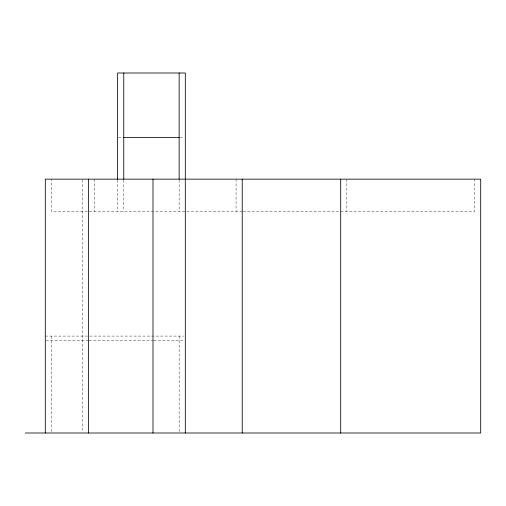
<?xml version="1.0" encoding="UTF-8"?>
<svg xmlns="http://www.w3.org/2000/svg" width="506" height="506" viewBox="0 0 506 506"><rect width="100%" height="100%" fill="white"/><g stroke="black" fill="none" stroke-linecap="round" stroke-linejoin="round"><path stroke-width="0.38" stroke-dasharray="2.53 1.9" d="M118.379 137.613L122.996 137.613M179.921 137.613L183.767 137.613M242.368 211.457L51.454 211.457L51.454 179.149M243.146 211.457L474.546 211.457L474.546 179.149M45.3 336.079L183.767 336.079M46.071 340.696L88.499 340.696M89.17 340.696L153.141 340.696M153.786 340.696L183.767 340.696M346.85 179.149L346.85 211.457M236.074 179.149L236.074 211.457M179.149 180.035L179.149 211.457M179.149 336.079L179.149 432.219M123.768 180.035L123.768 211.457M117.613 179.991L117.613 211.457M94.533 179.149L94.533 211.457M82.225 179.94L82.225 432.219M51.454 336.079L51.454 432.219"/><path stroke-width="0.76" d="M123.768 137.613L179.149 137.613M25.3 433.003L480.7 433.003L480.7 179.149L45.3 179.149L45.3 433.003M340.696 179.149L340.696 433.003M242.229 179.149L242.229 433.003M185.304 433.003L185.304 72.997L117.613 72.997L117.613 179.25M179.149 72.997L179.149 179.25M152.995 179.149L152.995 433.003M123.768 72.997L123.768 179.25M88.379 179.149L88.379 433.003"/></g></svg>
